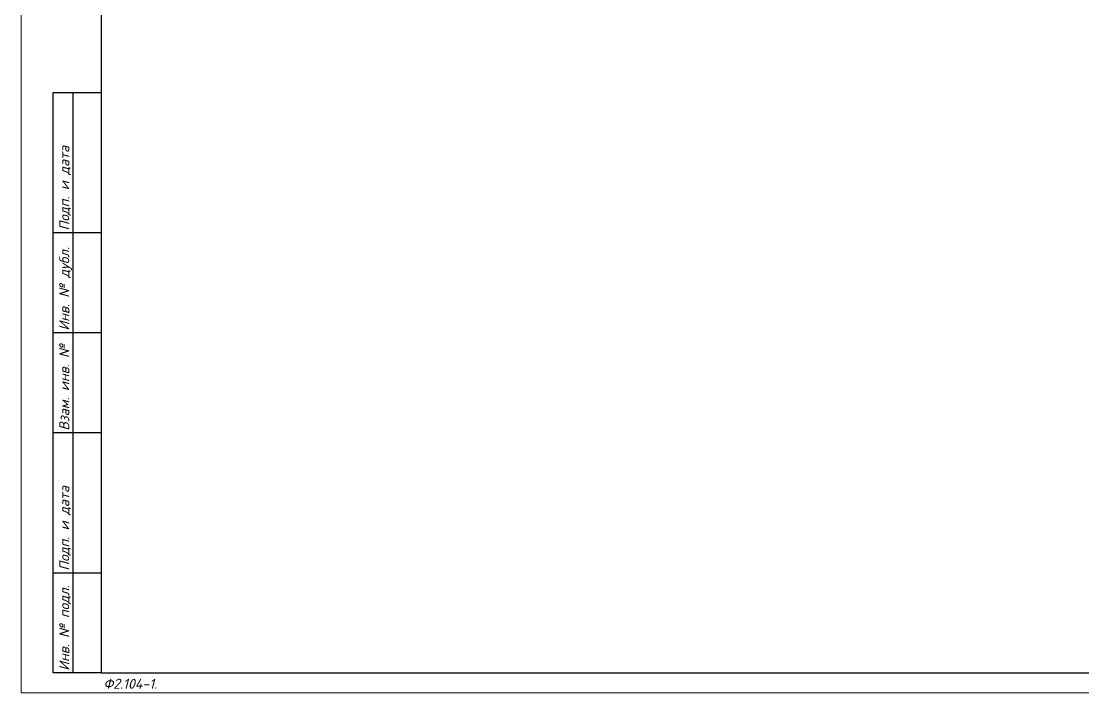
# Model space of a CAD drawing. Header units: millimetres. Extents: x 0 to 936, y 0 to 420.
# Drawn here: x 0 to 265.2, y 0.1 to 167.9 of the extents above; entities that cross this region are included whole.
import ezdxf
from ezdxf.enums import TextEntityAlignment as Align

# ---------------------------------------------------------------- set-up
doc = ezdxf.new("R2010")
doc.units = ezdxf.units.MM
doc.layers.add('рамка', color=253, linetype='Continuous', lineweight=5)
doc.styles.add('текст', font='isocpeui.ttf')

# ---------------------------------------------------------------- blocks, each defined once
blk = doc.blocks.new('*U2')
for p, q in [((8, 115), (8, 150)), ((8, 150), (20, 150)), ((13, 115), (13, 150)), ((8, 90), (8, 115)), ((8, 115), (20, 115)), ((13, 90), (13, 115)), ((8, 65), (8, 90)), ((8, 90), (20, 90)), ((13, 65), (13, 90)), ((8, 30), (8, 65)), ((8, 65), (20, 65)), ((13, 30), (13, 65)), ((8, 5), (8, 30)), ((8, 30), (20, 30)), ((13, 5), (13, 30)), ((20, 5), (8, 5))]:
    blk.add_line(p, q)
blk.add_lwpolyline([(20, 5), (589, 5), (589, 415), (20, 415)], close=True)
at = {"layer": 'рамка'}
blk.add_lwpolyline([(0, 420), (594, 420), (594, 0), (0, 0)], close=True, dxfattribs=at)
at = {"style": 'текст'}
for s, p in [('Подп. и дата', (12, 115.5)), ('Инв. № дубл.', (12, 90.5)), ('Взам. инв. №', (12, 65.5)), ('Подп. и дата', (12, 30.5)), ('Инв. № подл.', (12, 5.5))]:
    blk.add_text(s, height=2.5, rotation=90, dxfattribs=at).set_placement(p)
for s, height, p in [('Ф2.104-1а.', 0.005, (20.001, 4.992)), ('Ф2.104-1.', 2.5, (20.5, 1))]:
    blk.add_text(s, height=height, dxfattribs=at).set_placement(p)
for tag, p, height, rotation in [('ОБОЗНАЧЕНИЕ-ВЕРХ', (85, 409), 3.5, 180), ('ПРИМЕНЯЕМОСТЬ', (19, 232.5), 2.5, 90), ('СПРАВ№', (19, 172.5), 2.5, 90), ('ДАТАУЧЁТАДУБЛ', (19, 115.5), 2.5, 90), ('ИНВ№ДУБЛ', (19, 90.5), 2.5, 90), ('ВЗАМИНВ№', (19, 65.5), 2.5, 90), ('ДАТАУЧЁТА', (19, 30.5), 2.5, 90), ('ИНВ№ПОДЛ', (19, 5.5), 2.5, 90)]:
    blk.add_attdef(tag, p, '', height=height, rotation=rotation, dxfattribs=at)
for tag, p in [('ИЗМ4', (404.5, 56)), ('ЛИСТИЗМ4', (411.5, 56)), ('№ДОКУМИЗМ4', (421.5, 56)), ('ПОДПИЗМ4', (444.5, 56)), ('ДАТАИЗМ4', (459.5, 56)), ('ИЗМ3', (404.5, 51)), ('ЛИСТИЗМ3', (411.5, 51)), ('№ДОКУМИЗМ3', (421.5, 51)), ('ПОДПИЗМ3', (444.5, 51)), ('ДАТАИЗМ3', (459.5, 51)), ('ИЗМ2', (404.5, 46)), ('ЛИСТИЗМ2', (411.5, 46)), ('№ДОКУМИЗМ2', (421.5, 46)), ('ПОДПИЗМ2', (444.5, 46)), ('ДАТАИЗМ2', (459.5, 46)), ('ИЗМ1', (404.5, 41)), ('ЛИСТИЗМ1', (411.5, 41)), ('№ДОКУМИЗМ1', (421.5, 41)), ('ПОДПИЗМ1', (444.5, 41)), ('ДАТАИЗМ1', (459.5, 41)), ('РАЗРАБ', (421.5, 31)), ('ДАТАРАЗРАБ', (459.5, 31)), ('ПРОВ', (421.5, 26)), ('ДАТАПРОВ', (459.5, 26)), ('ТКОНТР', (421.5, 21)), ('ДАТАТКОНТР', (459.5, 21)), ('ЛИСТОВ', (574.5, 21)), ('10', (404.5, 16)), ('11', (421.5, 16)), ('12', (444.5, 16)), ('13', (459.5, 16)), ('НКОНТР', (421.5, 11)), ('ДАТАНКОНТР', (459.5, 11)), ('УТВ', (421.5, 6)), ('ДАТАУТВ', (459.5, 6))]:
    blk.add_attdef(tag, p, '', height=2.5, dxfattribs=at)
for tag, height, p in [('НАИМЕНОВАНИЕ1', 5, (504, 36)), ('НАИМЕНОВАНИЕ2', 3.5, (504, 31)), ('МАССА', 3.5, (562.5, 31)), ('МАСШТАБ', 3.5, (580, 31)), ('НАИМЕНОВАНИЕ3', 3.5, (504, 26)), ('НАИМЕНОВАНИЕ4', 2.5, (504, 21)), ('ЛИСТ', 2.5, (554.5, 21)), ('МАТЕРИАЛ1', 2.5, (504, 16)), ('МАТЕРИАЛ2', 2.5, (504, 11)), ('ПРЕДПРИЯТИЕ', 3.5, (564, 11)), ('МАТЕРИАЛ3', 2.5, (504, 6))]:
    blk.add_attdef(tag, text='', height=height, dxfattribs=at).set_placement(p, align=Align.CENTER)
for tag, p in [('ЛИТЕРА', (541.5, 31)), ('ЛИТЕРА2', (546.5, 31)), ('ЛИТЕРА3', (551.5, 31))]:
    blk.add_attdef(tag, text='', height=2.5, dxfattribs=at).set_placement(p, align=Align.RIGHT)
for tag, p in [('ИНДЕКС', (541.5, 31)), ('ИНДЕКС2', (546.5, 31)), ('ИНДЕКС3', (551.5, 31))]:
    blk.add_attdef(tag, text='', height=2.5, dxfattribs=at).set_placement(p, align=Align.TOP_LEFT)

msp = doc.modelspace()

# ---------------------------------------------------------------- block references
msp.add_blockref('*U2', (0, 0.13))

doc.saveas('drawing.dxf')
